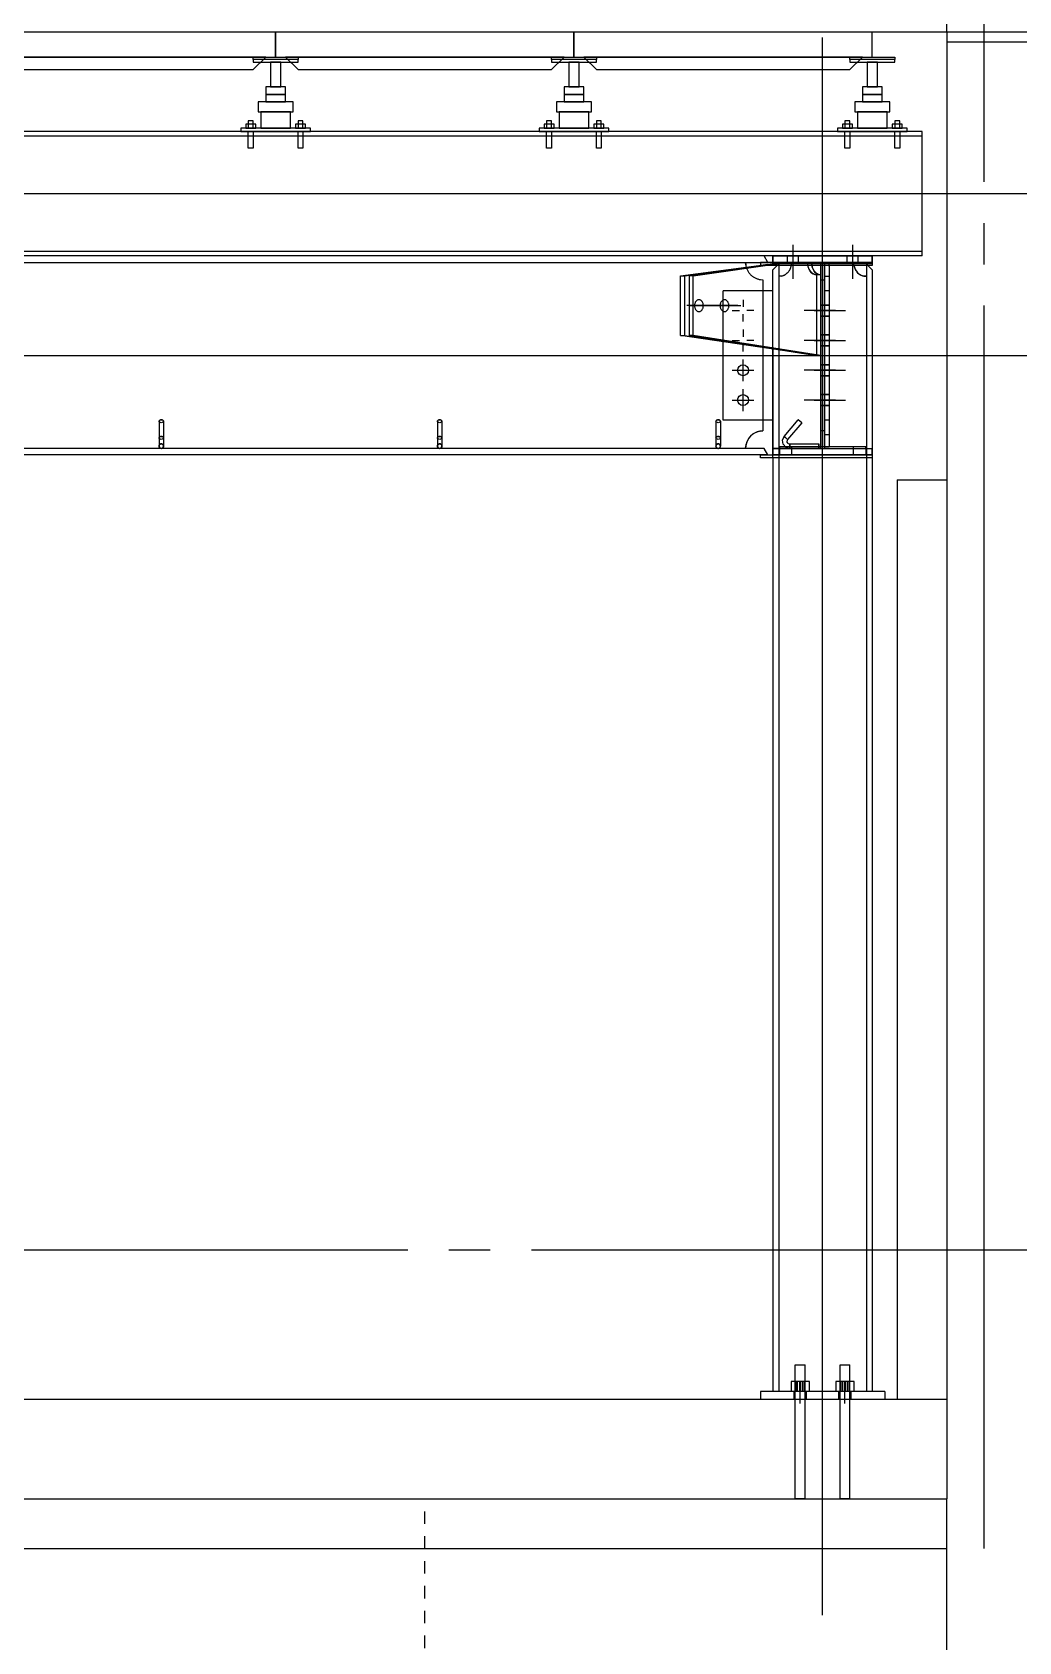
# Model space of a CAD drawing. Header units: millimetres. Extents: x -32710 to 654186, y -254124 to 420220.
# Drawn here: x 270510 to 272495, y 382713 to 385950 of the extents above; entities that cross this region are included whole.
import ezdxf

# ---------------------------------------------------------------- set-up
doc = ezdxf.new("R2010")
doc.units = ezdxf.units.MM
doc.header["$LTSCALE"] = 1000
for name, pattern in [('DXK_LINE_DOT2', [3.9198, 1.9599, -1.9599]), ('DXK_LINE_DOT3', [5.9187, 2.979, -0.9799, 0.9799, -0.9799]), ('TPH12-SEC-@E$0$CENTERK3', [2.749, 2.5, -0.083, 0.083, -0.083]), ('TPH12-SEC-@E$0$CENTERK5', [6.916, 6.667, -0.083, 0.083, -0.083]), ('TPH12-SEC-@E$0$DOTK1', [0.1, 0.05, -0.05])]:
    doc.linetypes.add(name, pattern=pattern)
for name, color, linetype in [('MD-20250424-增加TRAY與FS主管位置調整', 7, 'Continuous'), ('Raised Floor', 1, 'Continuous'), ('TPH12-SEC-@E$0$H-SIN', 252, 'TPH12-SEC-@E$0$CENTERK5'), ('TPH12-SEC-@E$0$KABE1', 252, 'Continuous'), ('TPH12-SEC-@E$0$KABE3', 252, 'Continuous'), ('TPH12-SEC-@E$0$SIAGE1', 252, 'Continuous'), ('TPH12-SEC-@E$0$SIAGE3', 252, 'Continuous'), ('TPH12-SEC-@E$0$SUGATA3', 252, 'Continuous'), ('TPH12-SEC-@E$0$SUGATAD', 252, 'TPH12-SEC-@E$0$DOTK1')]:
    doc.layers.add(name, color=color, linetype=linetype)
doc.layers.add('TPH12-SEC-@E$0$K-SIN', color=252, linetype='TPH12-SEC-@E$0$CENTERK3', plot=False)

# ---------------------------------------------------------------- blocks, each defined once
blk = doc.blocks.new('TPH12-SEC-@E')
at = {"layer": 'TPH12-SEC-@E$0$H-SIN'}
for p, q in [((274800, 385950), (45200, 385950)), ((298929.6, 383500), (18729.6, 383500))]:
    blk.add_line(p, q, dxfattribs=at)
at = {"layer": 'TPH12-SEC-@E$0$K-SIN'}
blk.add_line((272425, 382900), (272425, 407545), dxfattribs=at)
at = {"layer": 'TPH12-SEC-@E$0$KABE1'}
for p, q in [((272350, 385950), (272350, 383000)), ((272350, 383200), (188250, 383200)), ((189100, 383000), (272350, 383000)), ((272350, 381800), (272350, 383000))]:
    blk.add_line(p, q, dxfattribs=at)
at = {"layer": 'TPH12-SEC-@E$0$KABE3'}
blk.add_line((282300, 385930), (272350, 385930), dxfattribs=at)
at = {"layer": 'TPH12-SEC-@E$0$SIAGE1'}
blk.add_line((272350, 385950), (272350, 393725), dxfattribs=at)
at = {"layer": 'TPH12-SEC-@E$0$SIAGE3'}
blk.add_line((264700, 382900), (272350, 382900), dxfattribs=at)
at = {"layer": 'TPH12-SEC-@E$0$SUGATA3'}
for q in [(272250, 383200), (272350, 385050)]:
    blk.add_line((272250, 385050), q, dxfattribs=at)
at = {"layer": 'TPH12-SEC-@E$0$SUGATAD', "ltscale": 0.5}
blk.add_lwpolyline([(273100, 383000), (274300, 383000), (274300, 381600), (271300, 381600), (271300, 383000), (272350, 383000)], dxfattribs=at)
blk = doc.blocks.new('A$C62b8fcb1')
at = {"color": 8, "linetype": 'DXK_LINE_DOT3'}
for p, q in [((0, 2534), (0, 2723)), ((0, 1634), (0, 2534)), ((500, 2409), (-7405, 2409)), ((-1650, 2084), (343, 2084)), ((343, 2084), (450, 2084)), ((0, -450), (0, 1634))]:
    blk.add_line(p, q, dxfattribs=at)
at = {"color": 8, "linetype": 'DXK_LINE_DOT2'}
for p, q in [((200, 2534), (-7695, 2534)), ((200, 2525), (-7695, 2525)), ((200, 2293), (-7580, 2293)), ((-81.8, 2271), (-268.6, 2244)), ((-260.3, 2244), (-73.5, 2271)), ((-154.6, 2266), (-155, 2271)), ((-100, 2284), (-117.5, 2284)), ((-100, 2271), (-100, 2284)), ((-100, 2284), (100, 2284)), ((100, 2271), (-100, 2271)), ((-100, 2268.7), (-100, 2271)), ((-100, 2268.7), (-100, 2265)), ((-100, 2256), (-88, 2268)), ((-63, 2268), (-100, 2268)), ((-88, 2268), (-88, 2095.1)), ((-63, 2268), (-63.5, 2263.1)), ((63, 2268), (-63, 2268)), ((-30.5, 2271), (-30.1, 2266.1)), ((-30, 2266.1), (-30.4, 2271)), ((-22.1, 2271), (-21.8, 2266.1)), ((-4, 2271), (-4, 1897)), ((4, 2271), (4, 1897)), ((13, 2263.1), (13, 2268)), ((63.5, 2263.1), (63, 2268)), ((100, 2268), (63, 2268)), ((88, 2268), (88, 1878)), ((88, 2268), (91, 2265)), ((100, 2284), (100, 2271)), ((200, 2284), (100, 2284)), ((100, 2268), (100, 2271)), ((100, 2268), (100, 2265)), ((-260.3, 2244), (-268.6, 2244)), ((-268.6, 2244), (-268.6, 2124)), ((-260.3, 2124), (-260.3, 2244)), ((-125, 2265.4), (-125, 2265)), ((-100, 2265), (-125, 2265)), ((-125, 2236.4), (-120, 2236)), ((-120, 2236), (-120, 2099.7)), ((-21.7, 2265), (-100, 2265)), ((-100, 1897), (-100, 2256)), ((-83.1, 2243.5), (-88, 2243)), ((-30.1, 2266.1), (-29.1, 2261.4)), ((-29, 2261.4), (-30, 2266.1)), ((-29.1, 2261.4), (-27.4, 2257.1)), ((-27.3, 2257.1), (-29, 2261.4)), ((-27.4, 2257.1), (-25.1, 2253.3)), ((-25.1, 2253.3), (-27.3, 2257.1)), ((-25.1, 2253.3), (-22.3, 2250.2)), ((-22.3, 2250.2), (-25.1, 2253.3)), ((-22.3, 2250.2), (-19.2, 2247.9)), ((-19.2, 2247.9), (-22.3, 2250.2)), ((-21.8, 2266.1), (-20.7, 2261.4)), ((-4, 2265), (-21.7, 2265)), ((-20.7, 2261.4), (-19.1, 2257.1)), ((-19.2, 2247.9), (-15.7, 2246.5)), ((-15.8, 2246.5), (-19.2, 2247.9)), ((-19.1, 2257.1), (-16.8, 2253.3)), ((-16.8, 2253.3), (-14.1, 2250.2)), ((-12.3, 2246), (-15.8, 2246.5)), ((-15.7, 2246.5), (-12.2, 2246)), ((-14.1, 2250.2), (-10.9, 2247.9)), ((-4, 2246), (-12.3, 2246)), ((-12.3, 2246), (-12.3, 2084)), ((-12.2, 2246), (-12.2, 2084)), ((-10.9, 2247.9), (-7.5, 2246.5)), ((-7.5, 2246.5), (-4, 2246)), ((4, 2265), (-4, 2265)), ((-4, 2236), (4, 2236)), ((100, 2265), (4, 2265)), ((4, 2243), (13, 2243)), ((13, 2263.1), (13, 1900)), ((88, 2243), (83.1, 2243.5)), ((-200, 1954), (-200, 2214)), ((-100, 2214), (-200, 2214)), ((13, 2214), (4, 2214)), ((-222.1, 2184), (-272.8, 2184)), ((-170.4, 2184), (-222.1, 2184)), ((26, 2174), (-37, 2174)), ((4, 2185), (-4, 2185)), ((13, 2185), (4, 2185)), ((4, 2163), (-4, 2163)), ((13, 2163), (4, 2163)), ((-260.3, 2124), (-268.6, 2124)), ((-268.6, 2124), (-12.3, 2084)), ((-4, 2084), (-260.3, 2124)), ((26, 2114), (-37, 2114)), ((4, 2125), (-4, 2125)), ((13, 2125), (4, 2125)), ((4, 2103), (-4, 2103)), ((13, 2103), (4, 2103)), ((26, 2054), (-37, 2054)), ((4, 2065), (-4, 2065)), ((4, 2043), (-4, 2043)), ((13, 2065), (4, 2065)), ((13, 2043), (4, 2043)), ((26, 1994), (-37, 1994)), ((4, 2005), (-4, 2005)), ((4, 1983), (-4, 1983)), ((13, 2005), (4, 2005)), ((13, 1983), (4, 1983)), ((-1334.2, 1952.6), (-1334.5, 1951.5)), ((-1334.5, 1951.5), (-1334.5, 1901.5)), ((-1334.2, 1950.4), (-1334.5, 1951.5)), ((-1333.2, 1953.5), (-1334.2, 1952.6)), ((-1333.2, 1949.5), (-1334.2, 1950.4)), ((-1331.7, 1954.2), (-1333.2, 1953.5)), ((-1331.7, 1948.8), (-1333.2, 1949.5)), ((-1330, 1954.4), (-1331.7, 1954.2)), ((-1330, 1948.6), (-1331.7, 1948.8)), ((-1328.3, 1954.2), (-1330, 1954.4)), ((-1328.3, 1948.8), (-1330, 1948.6)), ((-1326.8, 1953.5), (-1328.3, 1954.2)), ((-1326.8, 1949.5), (-1328.3, 1948.8)), ((-1325.8, 1952.6), (-1326.8, 1953.5)), ((-1325.8, 1950.4), (-1326.8, 1949.5)), ((-1325.5, 1951.5), (-1325.8, 1952.6)), ((-1325.5, 1951.5), (-1325.8, 1950.4)), ((-1325.5, 1951.5), (-1325.5, 1901.5)), ((-774.2, 1952.6), (-774.5, 1951.5)), ((-774.2, 1950.4), (-774.5, 1951.5)), ((-774.5, 1951.5), (-774.5, 1901.5)), ((-773.2, 1953.5), (-774.2, 1952.6)), ((-773.2, 1949.5), (-774.2, 1950.4)), ((-771.7, 1954.2), (-773.2, 1953.5)), ((-771.7, 1948.8), (-773.2, 1949.5)), ((-770, 1954.4), (-771.7, 1954.2)), ((-770, 1948.6), (-771.7, 1948.8)), ((-768.3, 1954.2), (-770, 1954.4)), ((-768.3, 1948.8), (-770, 1948.6)), ((-766.8, 1953.5), (-768.3, 1954.2)), ((-766.8, 1949.5), (-768.3, 1948.8)), ((-765.8, 1952.6), (-766.8, 1953.5)), ((-765.8, 1950.4), (-766.8, 1949.5)), ((-765.5, 1951.5), (-765.8, 1952.6)), ((-765.5, 1951.5), (-765.8, 1950.4)), ((-765.5, 1951.5), (-765.5, 1901.5)), ((-214.2, 1952.6), (-214.5, 1951.5)), ((-214.2, 1950.4), (-214.5, 1951.5)), ((-214.5, 1951.5), (-214.5, 1901.5)), ((-213.2, 1953.5), (-214.2, 1952.6)), ((-213.2, 1949.5), (-214.2, 1950.4)), ((-211.7, 1954.2), (-213.2, 1953.5)), ((-211.7, 1948.8), (-213.2, 1949.5)), ((-210, 1954.4), (-211.7, 1954.2)), ((-210, 1948.6), (-211.7, 1948.8)), ((-208.3, 1954.2), (-210, 1954.4)), ((-208.3, 1948.8), (-210, 1948.6)), ((-206.8, 1953.5), (-208.3, 1954.2)), ((-206.8, 1949.5), (-208.3, 1948.8)), ((-205.8, 1952.6), (-206.8, 1953.5)), ((-205.8, 1950.4), (-206.8, 1949.5)), ((-205.5, 1951.5), (-205.8, 1952.6)), ((-205.5, 1951.5), (-205.8, 1950.4)), ((-205.5, 1951.5), (-205.5, 1901.5)), ((-120, 1954), (-200, 1954)), ((-77.2, 1920.8), (-49, 1954.4)), ((-42.1, 1948.6), (-70.3, 1915)), ((-48.8, 1954.2), (-49, 1954.4)), ((-42.1, 1948.6), (-49, 1954.4)), ((-48, 1953.5), (-48.8, 1954.2)), ((13, 1954), (4, 1954)), ((-1334.2, 1919), (-1334.5, 1917.9)), ((-1334.2, 1916.8), (-1334.5, 1917.9)), ((-1333.2, 1920), (-1334.2, 1919)), ((-1333.2, 1915.9), (-1334.2, 1916.8)), ((-1331.7, 1920.6), (-1333.2, 1920)), ((-1331.7, 1915.3), (-1333.2, 1915.9)), ((-1330, 1920.8), (-1331.7, 1920.6)), ((-1330, 1915), (-1331.7, 1915.3)), ((-1328.3, 1920.6), (-1330, 1920.8)), ((-1328.3, 1915.3), (-1330, 1915)), ((-1326.8, 1920), (-1328.3, 1920.6)), ((-1326.8, 1915.9), (-1328.3, 1915.3)), ((-1325.8, 1919), (-1326.8, 1920)), ((-1325.8, 1916.8), (-1326.8, 1915.9)), ((-1325.5, 1917.9), (-1325.8, 1919)), ((-1325.5, 1917.9), (-1325.8, 1916.8)), ((-774.2, 1919), (-774.5, 1917.9)), ((-774.2, 1916.8), (-774.5, 1917.9)), ((-773.2, 1920), (-774.2, 1919)), ((-773.2, 1915.9), (-774.2, 1916.8)), ((-771.7, 1920.6), (-773.2, 1920)), ((-771.7, 1915.3), (-773.2, 1915.9)), ((-770, 1920.8), (-771.7, 1920.6)), ((-770, 1915), (-771.7, 1915.3)), ((-768.3, 1920.6), (-770, 1920.8)), ((-768.3, 1915.3), (-770, 1915)), ((-766.8, 1920), (-768.3, 1920.6)), ((-766.8, 1915.9), (-768.3, 1915.3)), ((-765.8, 1919), (-766.8, 1920)), ((-765.8, 1916.8), (-766.8, 1915.9)), ((-765.5, 1917.9), (-765.8, 1919)), ((-765.5, 1917.9), (-765.8, 1916.8)), ((-214.2, 1919), (-214.5, 1917.9)), ((-214.2, 1916.8), (-214.5, 1917.9)), ((-213.2, 1920), (-214.2, 1919)), ((-213.2, 1915.9), (-214.2, 1916.8)), ((-211.7, 1920.6), (-213.2, 1920)), ((-211.7, 1915.3), (-213.2, 1915.9)), ((-210, 1920.8), (-211.7, 1920.6)), ((-210, 1915), (-211.7, 1915.3)), ((-208.3, 1920.6), (-210, 1920.8)), ((-208.3, 1915.3), (-210, 1915)), ((-206.8, 1920), (-208.3, 1920.6)), ((-206.8, 1915.9), (-208.3, 1915.3)), ((-205.8, 1919), (-206.8, 1920)), ((-205.8, 1916.8), (-206.8, 1915.9)), ((-205.5, 1917.9), (-205.8, 1919)), ((-205.5, 1917.9), (-205.8, 1916.8)), ((-125, 1931.6), (-120, 1932)), ((-80.5, 1913.4), (-77.2, 1920.8)), ((-79.2, 1905.4), (-80.5, 1913.4)), ((-77, 1920.6), (-77.2, 1920.8)), ((-70.3, 1915), (-77.2, 1920.8)), ((-76.2, 1920), (-77, 1920.6)), ((-70.3, 1915), (-71.6, 1912.2)), ((-71.1, 1909.2), (-71.6, 1912.2)), ((4, 1932), (-4, 1932)), ((4, 1925), (13, 1925)), ((-1334.2, 1903.2), (-1334.5, 1901.5)), ((-1334.5, 1901.5), (-1334.3, 1902.3)), ((-1334.5, 1901.5), (-1334.2, 1899.8)), ((-1334.3, 1902.3), (-1334.2, 1903.2)), ((-1334.2, 1903.2), (-1333.2, 1904.7)), ((-1334.2, 1899.8), (-1333.2, 1898.3)), ((-1333.2, 1904.7), (-1331.7, 1905.7)), ((-1333.2, 1898.3), (-1331.7, 1897.3)), ((-1331.7, 1905.7), (-1330, 1906)), ((-1331.7, 1897.3), (-1330, 1897)), ((-1330, 1906), (-1328.3, 1905.7)), ((-1330, 1897), (-1328.3, 1897.3)), ((-1328.1, 1905.6), (-1328.3, 1905.7)), ((-1328.3, 1905.7), (-1328.1, 1905.6)), ((-1328.3, 1897.3), (-1326.8, 1898.3)), ((-1328.1, 1905.6), (-1326.8, 1904.7)), ((-1326.8, 1904.7), (-1325.8, 1903.2)), ((-1326.8, 1898.3), (-1325.8, 1899.8)), ((-1325.5, 1901.5), (-1325.8, 1903.2)), ((-1325.7, 1902.3), (-1325.8, 1903.2)), ((-1325.8, 1899.8), (-1325.5, 1901.5)), ((-1325.5, 1901.5), (-1325.7, 1902.3)), ((-774.2, 1903.2), (-774.5, 1901.5)), ((-774.5, 1901.5), (-774.3, 1902.3)), ((-774.5, 1901.5), (-774.2, 1899.8)), ((-774.3, 1902.3), (-774.2, 1903.2)), ((-774.2, 1903.2), (-773.2, 1904.7)), ((-774.2, 1899.8), (-773.2, 1898.3)), ((-773.2, 1904.7), (-771.7, 1905.7)), ((-773.2, 1898.3), (-771.7, 1897.3)), ((-771.7, 1905.7), (-770, 1906)), ((-771.7, 1897.3), (-770, 1897)), ((-770, 1906), (-768.3, 1905.7)), ((-770, 1897), (-768.3, 1897.3)), ((-768.3, 1905.7), (-768.1, 1905.6)), ((-768.1, 1905.6), (-768.3, 1905.7)), ((-768.3, 1897.3), (-766.8, 1898.3)), ((-768.1, 1905.6), (-766.8, 1904.7)), ((-766.8, 1904.7), (-765.8, 1903.2)), ((-766.8, 1898.3), (-765.8, 1899.8)), ((-765.7, 1902.3), (-765.8, 1903.2)), ((-765.5, 1901.5), (-765.8, 1903.2)), ((-765.8, 1899.8), (-765.5, 1901.5)), ((-765.5, 1901.5), (-765.7, 1902.3)), ((-214.2, 1903.2), (-214.5, 1901.5)), ((-214.5, 1901.5), (-214.3, 1902.3)), ((-214.5, 1901.5), (-214.2, 1899.8)), ((-214.3, 1902.3), (-214.2, 1903.2)), ((-214.2, 1903.2), (-213.2, 1904.7)), ((-214.2, 1899.8), (-213.2, 1898.3)), ((-213.2, 1904.7), (-211.7, 1905.7)), ((-213.2, 1898.3), (-211.7, 1897.3)), ((-211.7, 1905.7), (-210, 1906)), ((-211.7, 1897.3), (-210, 1897)), ((-210, 1906), (-208.3, 1905.7)), ((-210, 1897), (-208.3, 1897.3)), ((-208.3, 1905.7), (-208.1, 1905.6)), ((-208.1, 1905.6), (-208.3, 1905.7)), ((-208.3, 1897.3), (-206.8, 1898.3)), ((-208.1, 1905.6), (-206.8, 1904.7)), ((-206.8, 1904.7), (-205.8, 1903.2)), ((-206.8, 1898.3), (-205.8, 1899.8)), ((-205.7, 1902.3), (-205.8, 1903.2)), ((-205.5, 1901.5), (-205.8, 1903.2)), ((-205.8, 1899.8), (-205.5, 1901.5)), ((-205.5, 1901.5), (-205.7, 1902.3)), ((-155, 1897), (-154.6, 1902)), ((-100, 1884), (-100, 1897)), ((-100, 1897), (100, 1897)), ((100, 1884), (-100, 1884)), ((-100, 1878), (-100, 1884)), ((100, 1878), (-100, 1878)), ((-88, 1897), (-88, 1878)), ((-87, 1897), (-87, 1900)), ((-74.5, 1900), (-87, 1900)), ((-87, 1897), (-87, 1884)), ((-73.9, 1899.3), (-79.2, 1905.4)), ((-7.7, 1900), (-74.5, 1900)), ((-73.9, 1899.3), (-66.1, 1897)), ((-69.1, 1906.9), (-71.1, 1909.2)), ((-69.1, 1906.9), (-66.1, 1906)), ((-66.1, 1897), (-66.1, 1906)), ((-66.1, 1906), (-7.7, 1906)), ((-66.1, 1897.3), (-66.1, 1898.3)), ((-66.1, 1897), (-66.1, 1897.3)), ((-62, 1884), (-62, 1900)), ((-7.7, 1897), (-7.7, 1906)), ((-4, 1900), (-7.7, 1900)), ((-7.7, 1897.3), (-7.7, 1898.3)), ((-7.7, 1897), (-7.7, 1897.3)), ((4, 1900), (-4, 1900)), ((4, 1900), (13, 1900)), ((87, 1900), (13, 1900)), ((62, 1884), (62, 1900)), ((87, 1897), (87, 1900)), ((87, 1897), (87, 1884)), ((100, 1897), (100, 1884)), ((100, 1884), (100, 1878)), ((-55, 20), (-55, 54)), ((-55, 54), (-35, 54)), ((-35, 20), (-35, 54)), ((35, 20), (35, 54)), ((35, 54), (55, 54)), ((55, 20), (55, 54)), ((100, 0), (-100, 0)), ((-26.5, 20), (-63.5, 20)), ((-63.5, 20), (-63.5, 0)), ((-57.5, -16), (-57.5, 0)), ((-55, -16), (-55, 20)), ((-54.9, 0), (-54.9, 20)), ((-54.2, 0), (-54.2, 20)), ((-53.4, 0), (-53.4, 20)), ((-50.3, 0), (-50.3, 20)), ((-46.1, 0), (-46.1, 20)), ((-45, -24), (-45, 0)), ((-43.9, 0), (-43.9, 20)), ((-39.7, 0), (-39.7, 20)), ((-36.6, 0), (-36.6, 20)), ((-35.8, 0), (-35.8, 20)), ((-35.1, 0), (-35.1, 20)), ((-35, -16), (-35, 20)), ((-32.5, -16), (-32.5, 0)), ((-26.5, 0), (-26.5, 20)), ((63.5, 20), (26.5, 20)), ((26.5, 20), (26.5, 0)), ((32.5, -16), (32.5, 0)), ((35, -16), (35, 20)), ((35.1, 0), (35.1, 20)), ((35.8, 0), (35.8, 20)), ((36.6, 0), (36.6, 20)), ((39.7, 0), (39.7, 20)), ((43.9, 0), (43.9, 20)), ((45, -24), (45, 0)), ((46.1, 0), (46.1, 20)), ((50.3, 0), (50.3, 20)), ((53.4, 0), (53.4, 20)), ((54.2, 0), (54.2, 20)), ((54.9, 0), (54.9, 20)), ((55, -16), (55, 20)), ((57.5, -16), (57.5, 0)), ((63.5, 0), (63.5, 20)), ((-55, -216), (-55, -16)), ((-35, -216), (-35, -16)), ((35, -216), (35, -16)), ((55, -216), (55, -16)), ((-55, -216), (-35, -216)), ((35, -216), (55, -216))]:
    blk.add_line(p, q, dxfattribs=at)
at = {"color": 8, "linetype": 'Continuous'}
for p, q in [((200, 2534), (-7695, 2534)), ((200, 2284), (200, 2534)), ((200, 2525), (-7695, 2525)), ((-60, 2306), (-60, 2238)), ((-60, 2306), (-60, 2238)), ((-60, 2306), (-60, 2238)), ((60, 2306), (60, 2238)), ((60, 2306), (60, 2238)), ((60, 2306), (60, 2238)), ((200, 2293), (-7580, 2293)), ((-100, 2284), (-2000, 2284)), ((-1990, 2271), (-110, 2271)), ((-117.5, 2284), (-1982.5, 2284)), ((-286.1, 2244), (-82.5, 2271)), ((-278, 2244), (-74.3, 2271)), ((-155, 2271), (-154.6, 2266)), ((-125, 2271), (-125, 2265.4)), ((-100, 2271), (-125, 2271)), ((-110, 2271), (-117.5, 2284)), ((100, 2284), (-100, 2284)), ((-100, 2284), (-100, 2271)), ((-100, 2271), (-4, 2271)), ((-100, 2271), (-100, 2268.7)), ((-71, 2284), (-71, 2268)), ((-71, 2284), (-71, 2271)), ((-71, 2284), (-71, 2271)), ((-49, 2284), (-49, 2268)), ((-49, 2284), (-49, 2271)), ((-49, 2284), (-49, 2271)), ((-22, 2266.1), (-22.3, 2271)), ((-4, 2271), (-4, 1897)), ((4, 1897), (4, 2271)), ((4, 2271), (100, 2271)), ((49, 2284), (49, 2271)), ((49, 2284), (49, 2268)), ((49, 2284), (49, 2271)), ((71, 2284), (71, 2271)), ((71, 2284), (71, 2268)), ((71, 2284), (71, 2271)), ((200, 2284), (100, 2284)), ((100, 2271), (100, 2284)), ((100, 2271), (100, 2265)), ((-286.1, 2124), (-286.1, 2244)), ((-286.1, 2244), (-278, 2244)), ((-278, 2244), (-278, 2124)), ((-20.9, 2261.4), (-22, 2266.1)), ((-4, 2265), (-21.7, 2265)), ((-19.2, 2257.1), (-20.9, 2261.4)), ((-17, 2253.3), (-19.2, 2257.1)), ((-14.2, 2250.2), (-17, 2253.3)), ((-11, 2247.9), (-14.2, 2250.2)), ((-7.6, 2246.5), (-11, 2247.9)), ((-4, 2246), (-7.6, 2246.5)), ((100, 2265), (4, 2265)), ((13, 2265), (13, 1900)), ((63.3, 2265), (63.5, 2263.1)), ((83.1, 2243.5), (88, 2243)), ((88, 2265), (88, 1897)), ((100, 2256), (91, 2265)), ((100, 2256), (100, 1897)), ((13, 2214), (4, 2214)), ((-267, 2184), (-216, 2184)), ((-257.3, 2186.3), (-257.4, 2185.2)), ((-257.4, 2185.2), (-257.4, 2184)), ((-257.4, 2184), (-257.4, 2182.8)), ((-257.4, 2182.8), (-257.3, 2181.7)), ((-257.1, 2187.5), (-257.3, 2186.3)), ((-257.3, 2181.7), (-257.1, 2180.5)), ((-256.8, 2188.6), (-257.1, 2187.5)), ((-257.1, 2180.5), (-256.8, 2179.4)), ((-256.4, 2189.7), (-256.8, 2188.6)), ((-256.8, 2179.4), (-256.4, 2178.3)), ((-256, 2190.7), (-256.4, 2189.7)), ((-256.4, 2178.3), (-256, 2177.3)), ((-255.4, 2191.6), (-256, 2190.7)), ((-256, 2177.3), (-255.4, 2176.4)), ((-254.9, 2192.5), (-255.4, 2191.6)), ((-255.4, 2176.4), (-254.9, 2175.5)), ((-254.2, 2193.3), (-254.9, 2192.5)), ((-254.9, 2175.5), (-254.2, 2174.7)), ((-253.5, 2194), (-254.2, 2193.3)), ((-254.2, 2174.7), (-253.5, 2174)), ((-252.8, 2194.6), (-253.5, 2194)), ((-253.5, 2174), (-252.8, 2173.4)), ((-252, 2195.1), (-252.8, 2194.6)), ((-252.8, 2173.4), (-252, 2172.9)), ((-251.2, 2195.5), (-252, 2195.1)), ((-252, 2172.9), (-251.2, 2172.5)), ((-250.4, 2195.8), (-251.2, 2195.5)), ((-251.2, 2172.5), (-250.4, 2172.2)), ((-249.5, 2195.9), (-250.4, 2195.8)), ((-250.4, 2172.2), (-249.5, 2172.1)), ((-248.7, 2196), (-249.5, 2195.9)), ((-249.5, 2172.1), (-248.7, 2172)), ((-247.8, 2195.9), (-248.7, 2196)), ((-248.7, 2172), (-247.8, 2172.1)), ((-246.9, 2195.8), (-247.8, 2195.9)), ((-247.8, 2172.1), (-246.9, 2172.2)), ((-246.1, 2195.5), (-246.9, 2195.8)), ((-246.9, 2172.2), (-246.1, 2172.5)), ((-245.3, 2195.1), (-246.1, 2195.5)), ((-246.1, 2172.5), (-245.3, 2172.9)), ((-244.5, 2194.6), (-245.3, 2195.1)), ((-245.3, 2172.9), (-244.5, 2173.4)), ((-243.8, 2194), (-244.5, 2194.6)), ((-244.5, 2173.4), (-243.8, 2174)), ((-243.1, 2193.3), (-243.8, 2194)), ((-243.8, 2174), (-243.1, 2174.7)), ((-242.4, 2192.5), (-243.1, 2193.3)), ((-243.1, 2174.7), (-242.4, 2175.5)), ((-241.9, 2191.6), (-242.4, 2192.5)), ((-242.4, 2175.5), (-241.9, 2176.4)), ((-241.3, 2190.7), (-241.9, 2191.6)), ((-241.9, 2176.4), (-241.3, 2177.3)), ((-240.9, 2189.7), (-241.3, 2190.7)), ((-241.3, 2177.3), (-240.9, 2178.3)), ((-240.5, 2188.6), (-240.9, 2189.7)), ((-240.9, 2178.3), (-240.5, 2179.4)), ((-240.2, 2187.5), (-240.5, 2188.6)), ((-240.5, 2179.4), (-240.2, 2180.5)), ((-240, 2186.3), (-240.2, 2187.5)), ((-240.2, 2180.5), (-240, 2181.7)), ((-239.9, 2185.2), (-240, 2186.3)), ((-240, 2181.7), (-239.9, 2182.8)), ((-239.9, 2184), (-239.9, 2185.2)), ((-239.9, 2182.8), (-239.9, 2184)), ((-215.7, 2184), (-164.7, 2184)), ((-206.1, 2185.2), (-206.2, 2184)), ((-206.2, 2184), (-206.1, 2182.8)), ((-206, 2186.3), (-206.1, 2185.2)), ((-206.1, 2182.8), (-206, 2181.7)), ((-205.8, 2187.5), (-206, 2186.3)), ((-206, 2181.7), (-205.8, 2180.5)), ((-205.5, 2188.6), (-205.8, 2187.5)), ((-205.8, 2180.5), (-205.5, 2179.4)), ((-205.1, 2189.7), (-205.5, 2188.6)), ((-205.5, 2179.4), (-205.1, 2178.3)), ((-204.7, 2190.7), (-205.1, 2189.7)), ((-205.1, 2178.3), (-204.7, 2177.3)), ((-204.2, 2191.6), (-204.7, 2190.7)), ((-204.7, 2177.3), (-204.2, 2176.4)), ((-203.6, 2192.5), (-204.2, 2191.6)), ((-204.2, 2176.4), (-203.6, 2175.5)), ((-202.9, 2193.3), (-203.6, 2192.5)), ((-203.6, 2175.5), (-202.9, 2174.7)), ((-202.2, 2194), (-202.9, 2193.3)), ((-202.9, 2174.7), (-202.2, 2174)), ((-201.5, 2194.6), (-202.2, 2194)), ((-202.2, 2174), (-201.5, 2173.4)), ((-200.7, 2195.1), (-201.5, 2194.6)), ((-201.5, 2173.4), (-200.7, 2172.9)), ((-199.9, 2195.5), (-200.7, 2195.1)), ((-200.7, 2172.9), (-199.9, 2172.5)), ((-199.1, 2195.8), (-199.9, 2195.5)), ((-199.9, 2172.5), (-199.1, 2172.2)), ((-198.2, 2195.9), (-199.1, 2195.8)), ((-199.1, 2172.2), (-198.2, 2172.1)), ((-197.4, 2196), (-198.2, 2195.9)), ((-198.2, 2172.1), (-197.4, 2172)), ((-196.5, 2195.9), (-197.4, 2196)), ((-197.4, 2172), (-196.5, 2172.1)), ((-195.6, 2195.8), (-196.5, 2195.9)), ((-196.5, 2172.1), (-195.6, 2172.2)), ((-194.8, 2195.5), (-195.6, 2195.8)), ((-195.6, 2172.2), (-194.8, 2172.5)), ((-194, 2195.1), (-194.8, 2195.5)), ((-194.8, 2172.5), (-194, 2172.9)), ((-193.2, 2194.6), (-194, 2195.1)), ((-194, 2172.9), (-193.2, 2173.4)), ((-192.5, 2194), (-193.2, 2194.6)), ((-193.2, 2173.4), (-192.5, 2174)), ((-191.8, 2193.3), (-192.5, 2194)), ((-192.5, 2174), (-191.8, 2174.7)), ((-191.1, 2192.5), (-191.8, 2193.3)), ((-191.8, 2174.7), (-191.1, 2175.5)), ((-190.6, 2191.6), (-191.1, 2192.5)), ((-191.1, 2175.5), (-190.6, 2176.4)), ((-190, 2190.7), (-190.6, 2191.6)), ((-190.6, 2176.4), (-190, 2177.3)), ((-189.6, 2189.7), (-190, 2190.7)), ((-190, 2177.3), (-189.6, 2178.3)), ((-189.2, 2188.6), (-189.6, 2189.7)), ((-189.6, 2178.3), (-189.2, 2179.4)), ((-188.9, 2187.5), (-189.2, 2188.6)), ((-189.2, 2179.4), (-188.9, 2180.5)), ((-188.7, 2186.3), (-188.9, 2187.5)), ((-188.9, 2180.5), (-188.7, 2181.7)), ((-188.6, 2185.2), (-188.7, 2186.3)), ((-188.7, 2181.7), (-188.6, 2182.8)), ((-188.6, 2184), (-188.6, 2185.2)), ((-188.6, 2182.8), (-188.6, 2184)), ((-182, 2174), (-167.3, 2174)), ((-160, 2196), (-160, 2181.3)), ((-138, 2174), (-152.7, 2174)), ((-17, 2174), (46, 2174)), ((-4, 2185), (4, 2185)), ((4, 2185), (13, 2185)), ((-160, 2152), (-160, 2166.7)), ((-4, 2163), (4, 2163)), ((4, 2163), (13, 2163)), ((-12.2, 2084), (-286.1, 2124)), ((-286.1, 2124), (-278, 2124)), ((-278, 2124), (-4, 2084)), ((-182, 2114), (-167.3, 2114)), ((-160, 2136), (-160, 2121.3)), ((-160, 2092), (-160, 2106.7)), ((-138, 2114), (-152.7, 2114)), ((-17, 2114), (46, 2114)), ((-4, 2125), (4, 2125)), ((4, 2125), (13, 2125)), ((-160, 2032), (-160, 2076)), ((-120, 2099.7), (-120, 1932)), ((-100, 2096.8), (-100, 1897)), ((-88, 2095.1), (-88, 1897)), ((-12.2, 2084), (-4, 2084)), ((-4, 2103), (4, 2103)), ((4, 2103), (13, 2103)), ((-182, 2054), (-138, 2054)), ((-17, 2054), (46, 2054)), ((-4, 2065), (4, 2065)), ((-4, 2043), (4, 2043)), ((4, 2065), (13, 2065)), ((4, 2043), (13, 2043)), ((-160, 1972), (-160, 2016)), ((-182, 1994), (-138, 1994)), ((-17, 1994), (46, 1994)), ((-4, 2005), (4, 2005)), ((-4, 1983), (4, 1983)), ((4, 2005), (13, 2005)), ((4, 1983), (13, 1983)), ((-1334.5, 1951.5), (-1334.2, 1952.6)), ((-1334.5, 1951.5), (-1334.5, 1901.5)), ((-1334.2, 1952.6), (-1333.2, 1953.5)), ((-1333.2, 1953.5), (-1331.7, 1954.2)), ((-1331.7, 1954.2), (-1330, 1954.4)), ((-1330, 1954.4), (-1328.3, 1954.2)), ((-1328.3, 1954.2), (-1326.8, 1953.5)), ((-1326.8, 1953.5), (-1325.8, 1952.6)), ((-1325.8, 1952.6), (-1325.5, 1951.5)), ((-1325.5, 1951.5), (-1325.5, 1901.5)), ((-774.5, 1951.5), (-774.2, 1952.6)), ((-774.5, 1951.5), (-774.5, 1901.5)), ((-774.2, 1952.6), (-773.2, 1953.5)), ((-773.2, 1953.5), (-771.7, 1954.2)), ((-771.7, 1954.2), (-770, 1954.4)), ((-770, 1954.4), (-768.3, 1954.2)), ((-768.3, 1954.2), (-766.8, 1953.5)), ((-766.8, 1953.5), (-765.8, 1952.6)), ((-765.8, 1952.6), (-765.5, 1951.5)), ((-765.5, 1951.5), (-765.5, 1901.5)), ((-214.5, 1951.5), (-214.2, 1952.6)), ((-214.5, 1951.5), (-214.5, 1901.5)), ((-214.2, 1952.6), (-213.2, 1953.5)), ((-213.2, 1953.5), (-211.7, 1954.2)), ((-211.7, 1954.2), (-210, 1954.4)), ((-210, 1954.4), (-208.3, 1954.2)), ((-208.3, 1954.2), (-206.8, 1953.5)), ((-206.8, 1953.5), (-205.8, 1952.6)), ((-205.8, 1952.6), (-205.5, 1951.5)), ((-205.5, 1951.5), (-205.5, 1901.5)), ((-100, 1954), (-120, 1954)), ((-77.2, 1920.8), (-49, 1954.4)), ((-42.1, 1948.6), (-70.3, 1915)), ((-49, 1954.4), (-48.8, 1954.2)), ((-48.8, 1954.2), (-48, 1953.5)), ((-48, 1953.5), (-42.1, 1948.6)), ((13, 1954), (4, 1954)), ((-1334.5, 1917.9), (-1334.2, 1919)), ((-1334.2, 1919), (-1333.2, 1920)), ((-1333.2, 1920), (-1331.7, 1920.6)), ((-1331.7, 1920.6), (-1330, 1920.8)), ((-1330, 1920.8), (-1328.3, 1920.6)), ((-1328.3, 1920.6), (-1326.8, 1920)), ((-1326.8, 1920), (-1325.8, 1919)), ((-1325.8, 1919), (-1325.5, 1917.9)), ((-774.5, 1917.9), (-774.2, 1919)), ((-774.2, 1919), (-773.2, 1920)), ((-773.2, 1920), (-771.7, 1920.6)), ((-771.7, 1920.6), (-770, 1920.8)), ((-770, 1920.8), (-768.3, 1920.6)), ((-768.3, 1920.6), (-766.8, 1920)), ((-766.8, 1920), (-765.8, 1919)), ((-765.8, 1919), (-765.5, 1917.9)), ((-214.5, 1917.9), (-214.2, 1919)), ((-214.2, 1919), (-213.2, 1920)), ((-213.2, 1920), (-211.7, 1920.6)), ((-211.7, 1920.6), (-210, 1920.8)), ((-210, 1920.8), (-208.3, 1920.6)), ((-208.3, 1920.6), (-206.8, 1920)), ((-206.8, 1920), (-205.8, 1919)), ((-205.8, 1919), (-205.5, 1917.9)), ((-120, 1932), (-125, 1931.6)), ((-80.5, 1913.4), (-77.2, 1920.8)), ((-79.2, 1905.4), (-80.5, 1913.4)), ((-77.2, 1920.8), (-77, 1920.6)), ((-77, 1920.6), (-76.2, 1920)), ((-76.2, 1920), (-70.3, 1915)), ((-70.3, 1915), (-71.6, 1912.2)), ((-71.1, 1909.2), (-71.6, 1912.2)), ((-110, 1884), (-1990, 1884)), ((-117.5, 1897), (-1982.5, 1897)), ((-1334.2, 1899.8), (-1334.5, 1901.5)), ((-1333.2, 1898.3), (-1334.2, 1899.8)), ((-1331.7, 1897.3), (-1333.2, 1898.3)), ((-1330, 1897), (-1331.7, 1897.3)), ((-1328.3, 1897.3), (-1330, 1897)), ((-1326.8, 1898.3), (-1328.3, 1897.3)), ((-1325.8, 1899.8), (-1326.8, 1898.3)), ((-1325.5, 1901.5), (-1325.8, 1899.8)), ((-774.2, 1899.8), (-774.5, 1901.5)), ((-773.2, 1898.3), (-774.2, 1899.8)), ((-771.7, 1897.3), (-773.2, 1898.3)), ((-770, 1897), (-771.7, 1897.3)), ((-768.3, 1897.3), (-770, 1897)), ((-766.8, 1898.3), (-768.3, 1897.3)), ((-765.8, 1899.8), (-766.8, 1898.3)), ((-765.5, 1901.5), (-765.8, 1899.8)), ((-214.2, 1899.8), (-214.5, 1901.5)), ((-213.2, 1898.3), (-214.2, 1899.8)), ((-211.7, 1897.3), (-213.2, 1898.3)), ((-210, 1897), (-211.7, 1897.3)), ((-208.3, 1897.3), (-210, 1897)), ((-206.8, 1898.3), (-208.3, 1897.3)), ((-205.8, 1899.8), (-206.8, 1898.3)), ((-205.5, 1901.5), (-205.8, 1899.8)), ((-154.6, 1902), (-155, 1897)), ((-125, 1878), (-125, 1884)), ((-125, 1884), (-100, 1884)), ((-100, 1878), (-125, 1878)), ((-110, 1884), (-117.5, 1897)), ((-4, 1897), (-100, 1897)), ((-100, 1897), (-100, 1884)), ((-100, 1884), (100, 1884)), ((-100, 1878), (-100, 1884)), ((-100, 1878), (-100, 0)), ((100, 1878), (-100, 1878)), ((-88, 1878), (-88, 0)), ((-87, 1900), (-87, 1897)), ((-74.5, 1900), (-87, 1900)), ((-73.9, 1899.3), (-79.2, 1905.4)), ((-73.9, 1899.3), (-66.1, 1897)), ((-69.1, 1906.9), (-71.1, 1909.2)), ((-69.1, 1906.9), (-66.1, 1906)), ((-66.1, 1905.7), (-66.1, 1906)), ((-66.1, 1906), (-7.7, 1906)), ((-66.1, 1905.7), (-66.1, 1904.7)), ((-66.1, 1904.7), (-66.1, 1897)), ((-7.7, 1906), (-7.7, 1905.7)), ((-7.7, 1905.7), (-7.7, 1904.7)), ((-7.7, 1904.7), (-7.7, 1897)), ((-4, 1900), (-7.7, 1900)), ((13, 1900), (4, 1900)), ((87, 1900), (4, 1900)), ((4, 1897), (100, 1897)), ((87, 1900), (87, 1897)), ((88, 1878), (88, 0)), ((100, 1884), (100, 1897)), ((100, 1884), (100, 1878)), ((100, 1878), (100, 0)), ((-55, 20), (-55, 54)), ((-55, 54), (-35, 54)), ((-35, 20), (-35, 54)), ((35, 20), (35, 54)), ((35, 54), (55, 54)), ((55, 20), (55, 54)), ((125, 0), (-125, 0)), ((-125, 0), (-125, -16)), ((-26.5, 20), (-63.5, 20)), ((-63.5, 20), (-63.5, 0)), ((-54.2, 0), (-54.2, 20)), ((-35.8, 0), (-35.8, 20)), ((-26.5, 0), (-26.5, 20)), ((63.5, 20), (26.5, 20)), ((26.5, 20), (26.5, 0)), ((35.8, 0), (35.8, 20)), ((54.2, 0), (54.2, 20)), ((63.5, 0), (63.5, 20)), ((125, 0), (125, -16)), ((125, -16), (-125, -16)), ((-55, -216), (-55, -16)), ((-35, -216), (-35, -16)), ((35, -216), (35, -16)), ((55, -216), (55, -16)), ((-36.3, -216), (-55, -216)), ((-35.3, -216), (-36.3, -216)), ((-35, -216), (-35.3, -216)), ((53.7, -216), (35, -216)), ((54.7, -216), (53.7, -216)), ((55, -216), (54.7, -216))]:
    blk.add_line(p, q, dxfattribs=at)
for centre in [(-160, 2054), (-160, 1994)]:
    blk.add_circle(centre, 11, dxfattribs=at)
for centre, radius, start, end in [((-120, 2271), 35, 188.1818, 195.6537), ((88, 2268), 25, 191.25, 258.75), ((-120, 1897), 35, 98.1818, 171.8182)]:
    blk.add_arc(centre, radius, start, end, dxfattribs=at)
at = {"color": 8, "linetype": 'DXK_LINE_DOT2'}
for centre, radius, start, end in [((-120, 2271), 35, 188.1818, 261.8182), ((-88, 2268), 25, 281.25, 348.75), ((88, 2268), 25, 191.25, 258.75), ((-120, 1897), 35, 98.1818, 171.8182), ((-1330, 1901.5), 4.5, 90, 270), ((-1330, 1901.5), 4.5, 270, 90), ((-770, 1901.5), 4.5, 90, 270), ((-770, 1901.5), 4.5, 270, 90), ((-210, 1901.5), 4.5, 90, 270), ((-210, 1901.5), 4.5, 270, 90)]:
    blk.add_arc(centre, radius, start, end, dxfattribs=at)

msp = doc.modelspace()

# ---------------------------------------------------------------- linework, layer by layer
at = {"layer": 'Raised Floor'}
for points in [[(271000, 385950), (270400, 385950), (270400, 385900), (271000, 385900)], [(271600, 385950), (271000, 385950), (271000, 385900), (271600, 385900)], [(272200, 385950), (271600, 385950), (271600, 385900), (272200, 385900)], [(270445, 385875), (270955, 385875), (270980, 385900), (270420, 385900)], [(270955, 385900), (271045, 385900), (271045, 385895), (270955, 385895)], [(270955, 385890), (271045, 385890), (271045, 385895), (270955, 385895)], [(271045, 385875), (271555, 385875), (271580, 385900), (271020, 385900)], [(271555, 385900), (271645, 385900), (271645, 385895), (271555, 385895)], [(271555, 385890), (271645, 385890), (271645, 385895), (271555, 385895)], [(271645, 385875), (272155, 385875), (272180, 385900), (271620, 385900)], [(272155, 385900), (272245, 385900), (272245, 385895), (272155, 385895)], [(272155, 385890), (272245, 385890), (272245, 385895), (272155, 385895)], [(271010.5, 385890), (270989.5, 385890), (270989.5, 385840), (271010.5, 385840)], [(271610.5, 385890), (271589.5, 385890), (271589.5, 385840), (271610.5, 385840)], [(272210.5, 385890), (272189.5, 385890), (272189.5, 385840), (272210.5, 385840)], [(271020, 385840), (270980, 385840), (270980, 385825), (271020, 385825)], [(271620, 385840), (271580, 385840), (271580, 385825), (271620, 385825)], [(272220, 385840), (272180, 385840), (272180, 385825), (272220, 385825)], [(271035, 385810), (270965, 385810), (270965, 385790), (271035, 385790)], [(271020, 385825), (270980, 385825), (270980, 385810), (271020, 385810)], [(271635, 385810), (271565, 385810), (271565, 385790), (271635, 385790)], [(271620, 385825), (271580, 385825), (271580, 385810), (271620, 385810)], [(272235, 385810), (272165, 385810), (272165, 385790), (272235, 385790)], [(272220, 385825), (272180, 385825), (272180, 385810), (272220, 385810)], [(270960, 385765), (270940, 385765), (270940, 385757), (270960, 385757)], [(270955, 385772), (270945, 385772), (270945, 385757), (270955, 385757)], [(271030, 385790), (270970, 385790), (270970, 385757), (271030, 385757)], [(271060, 385765), (271040, 385765), (271040, 385757), (271060, 385757)], [(271055, 385772), (271045, 385772), (271045, 385757), (271055, 385757)], [(271560, 385765), (271540, 385765), (271540, 385757), (271560, 385757)], [(271555, 385772), (271545, 385772), (271545, 385757), (271555, 385757)], [(271630, 385790), (271570, 385790), (271570, 385757), (271630, 385757)], [(271660, 385765), (271640, 385765), (271640, 385757), (271660, 385757)], [(271655, 385772), (271645, 385772), (271645, 385757), (271655, 385757)], [(272160, 385765), (272140, 385765), (272140, 385757), (272160, 385757)], [(272155, 385772), (272145, 385772), (272145, 385757), (272155, 385757)], [(272230, 385790), (272170, 385790), (272170, 385757), (272230, 385757)], [(272260, 385765), (272240, 385765), (272240, 385757), (272260, 385757)], [(272255, 385772), (272245, 385772), (272245, 385757), (272255, 385757)], [(270930, 385750), (271070, 385750), (271070, 385757), (270930, 385757)], [(270955, 385717), (270945, 385717), (270945, 385750), (270955, 385750)], [(271055, 385717), (271045, 385717), (271045, 385750), (271055, 385750)], [(271530, 385750), (271670, 385750), (271670, 385757), (271530, 385757)], [(271555, 385717), (271545, 385717), (271545, 385750), (271555, 385750)], [(271655, 385717), (271645, 385717), (271645, 385750), (271655, 385750)], [(272130, 385750), (272270, 385750), (272270, 385757), (272130, 385757)], [(272155, 385717), (272145, 385717), (272145, 385750), (272155, 385750)], [(272255, 385717), (272245, 385717), (272245, 385750), (272255, 385750)]]:
    msp.add_lwpolyline(points, close=True, dxfattribs=at)

# ---------------------------------------------------------------- block references
msp.add_blockref('TPH12-SEC-@E', (0, 0))
at = {"layer": 'MD-20250424-增加TRAY與FS主管位置調整'}
msp.add_blockref('A$C62b8fcb1', (272100, 383216), dxfattribs=at)

doc.saveas('drawing.dxf')
